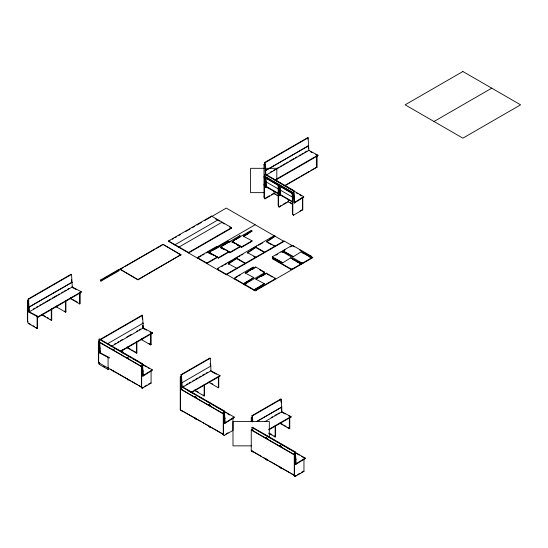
<?xml version="1.0" encoding="UTF-8"?>
<svg xmlns="http://www.w3.org/2000/svg" width="548" height="548" viewBox="0 0 548 548"><rect width="100%" height="100%" fill="white"/><g stroke="black" fill="none" stroke-linecap="round" stroke-linejoin="round"><path stroke-width="0.82" d="M198.02 258.43L198.609 256.916L216.59 246.531L217.179 246.874L217.179 247.367L212.973 250.265L212.973 249.772L217.179 246.874M214.008 255.587L209.596 253.039L210.185 251.525L228.167 241.147L228.763 241.483L228.763 241.976L224.55 244.874L224.55 244.381L228.763 241.483M209.596 253.039L210.185 252.018M224.851 249.778L221.173 247.655L221.769 246.134L239.75 235.756L240.339 236.099L240.339 236.585L237.531 238.517M221.173 247.655L221.769 246.627M234.962 243.538L232.756 242.264L233.345 240.75L251.327 230.366L251.916 230.708L251.916 231.201L243.456 236.777M217.467 269.657L218.056 268.143L236.037 257.766L245.449 263.198L245.449 263.691L236.037 258.252L236.037 257.766M236.743 268.719L236.743 268.225L228.167 263.677L236.626 258.101L237.222 257.081L255.197 246.696L264.616 252.135L264.616 252.628L255.197 247.189L250.881 249.683M228.167 264.17L236.626 258.594L237.222 257.081M234.53 279.021L235.126 277.507L253.108 267.123L253.697 267.465L253.697 267.958L249.484 270.856L249.484 270.363L253.697 267.465M253.765 256.519L255.909 257.656L255.909 257.163L247.326 252.614L255.793 247.038L256.382 246.018L274.363 235.633L274.952 235.976L274.952 236.469L266.492 242.045M247.326 253.108L255.793 247.532L256.382 246.018M245.73 283.631L245.141 285.145L245.73 283.631L263.924 273.123L264.513 272.103L255.69 267.006L245.23 273.041L253.813 277.589L245.353 283.165L245.942 283.994L245.353 283.165M274.527 279.247L275.123 278.226L266.294 273.13L255.841 279.165L264.417 283.713L255.957 289.289L255.957 289.782L256.546 290.118L256.546 289.632L274.527 279.247L274.527 279.74L275.123 278.226M227.797 251.47L230.002 252.744L240.456 246.71L240.456 246.216L231.873 241.675L240.339 236.099M240.106 246.511L241.579 247.36L252.039 241.319L252.039 240.825L243.456 236.284L251.916 230.708M272.925 245.456L275.075 246.586L275.075 246.1L266.492 241.552L274.952 235.976M245.353 283.659L247.456 282.206M260.793 276.493L264.3 274.082L263.711 273.247L264.3 273.589L255.841 279.165M255.957 289.782L257.361 288.817M265.938 177.99L266.26 181.772L265.67 182.176L265.081 181.833L265.67 181.436M280.138 186.19L280.453 189.971L279.864 190.375L279.274 190.033L279.864 189.629M293.043 197.979L292.454 197.636L293.043 197.239M264.883 176.641L264.698 174.257L265.122 173.969L293.934 190.608L294.68 202.328M293.365 190.69L303.708 196.664L303.729 197.143L294.276 203.075L293.509 190.896L293.934 190.608M294.077 198.047L294.502 197.76L294.084 198.054L294.276 203.075M99.277 341.589L99.085 339.205L99.51 338.917L142.521 363.749L143.268 375.469M142.09 363.92L152.296 369.811L152.317 370.29L142.857 376.223L142.096 364.036L142.521 363.749M181.224 389.662L180.97 386.484L181.395 386.196L224.406 411.027L225.153 422.748M224.701 411.617L234.181 417.083L234.202 417.562L224.742 423.494L223.981 411.315L224.406 411.027M224.55 418.473L224.975 418.186L224.55 418.473L224.742 423.494M252.155 429.858L251.964 427.467L252.388 427.18L295.399 452.018L296.146 463.738M292.05 450.497L305.174 458.073L305.195 458.553L295.735 464.485L294.975 452.305L295.399 452.018M210.864 254.08L208.72 252.943L208.72 252.45L212.973 249.772M208.72 252.943L210.137 252.053M224.55 244.381L220.296 247.066L228.879 251.607L228.879 252.101L218.419 258.135L216.953 257.286M221.714 246.662L220.296 247.552L223.159 249.073M231.873 242.168L233.29 241.271M245.23 273.041L249.484 270.363M246.648 272.644L248.778 271.301M299.688 263.602L301.085 264.41L301.085 263.917L292.262 269.013L292.262 269.5L290.488 269.164L272.507 258.779L272.507 258.286L273.096 257.95L282.754 262.834L290.625 257.882L300.283 262.766L300.879 262.424L300.879 262.917L300.283 263.259L295.269 260.827L295.269 260.334M283.111 252.162L283.7 251.827L293.358 256.711L301.236 251.758L310.894 256.642L311.483 256.3L311.483 256.793L310.894 257.135L306.592 255.053M261.588 285.988L260.17 286.885L260.17 286.392M265.095 182.388L265.691 182.018L266.28 182.361L266.458 187.032L265.869 187.402L265.28 187.06L265.095 182.388L265.691 182.731L265.869 187.402M265.691 182.731L266.28 182.361M279.295 190.588L279.884 190.218L280.473 190.553L280.651 195.232L280.062 195.602L279.473 195.259L279.295 190.588L279.884 190.923L280.062 195.602M279.884 190.923L280.473 190.553M292.653 202.87L292.468 198.191L293.064 197.821M294.255 202.596L303.708 196.664M142.843 375.736L152.296 369.811M224.728 423.015L234.181 417.083M295.721 464.005L305.174 458.073M28.112 299.05L71.124 274.219L71.548 274.425L72.288 287.001L29.277 311.833L28.537 299.256L28.112 299.05L28.873 312.113L38.326 317.1L81.337 292.269L81.323 291.762L71.863 286.775M265.41 174.23L264.698 162.461L307.709 137.63L308.134 137.829L308.873 150.412L265.862 175.244M28.537 299.256L71.548 274.425M264.698 162.461L265.122 162.66L308.134 137.829M37.1 328.526L37.1 316.449L37.524 316.203L37.524 328.279L37.1 328.526L28.277 323.43L27.4 321.56L27.4 300.797L28.859 299.955M28.702 300.373L27.681 300.962L27.681 321.724L28.112 321.477M264.41 164.29L263.985 164.537L264.883 165.058M33.229 309.086L34.688 308.243M36.147 307.401L37.6 306.558M39.792 305.298L41.251 304.455M42.703 303.613L44.162 302.77M45.621 301.927L50.724 298.982M52.183 298.139L56.554 295.619M58.013 294.776L59.472 293.934M61.657 292.666L63.116 291.831M64.575 290.988L66.034 290.145M67.493 289.303L68.952 288.46M270.541 172.072L272 171.229M273.459 170.387L274.918 169.544M277.103 168.284L278.562 167.441M280.021 166.599L281.48 165.756M282.932 164.914L285.124 163.653M286.583 162.811L288.036 161.968M289.495 161.133L293.872 158.605M295.331 157.762L296.783 156.92M298.975 155.659L300.434 154.817M301.886 153.974L303.345 153.132M304.804 152.289L306.99 151.029M293.673 192.958L264.862 176.319L263.985 176.826L292.803 193.465L293.673 192.958L292.803 193.786L263.985 177.155M264.41 184.039L263.985 184.286L264.376 185.882M100.346 280.131L118.327 269.746L118.916 270.089L118.916 270.774L100.935 281.151L100.346 280.131L100.935 280.473L118.916 270.089M211.487 216.645L226.29 208.096L284.015 241.428L226.29 274.754L168.565 241.428L168.565 240.935L211.576 216.104L231.564 227.646L231.564 228.132L188.553 252.971L188.553 252.477L231.564 227.646M119.944 269.164L162.955 244.333L180.936 254.717L137.925 279.877L119.944 269.164L137.925 279.549L180.936 254.717M28.852 311.606L38.312 316.593L81.323 291.762M119.944 269.493L123.588 267.39M125.047 266.547L154.94 249.292M156.392 248.45L162.229 245.086M168.565 241.428L170.044 240.572M172.264 239.291L173.743 238.435M175.12 237.64L176.703 236.729M178.922 235.441L180.402 234.592M185.587 231.599L190.026 229.037M192.245 227.756L194.807 226.276M196.992 225.009L201.369 222.488M204.829 220.488L210.843 217.015M275.644 180.087L317.922 155.673L317.902 155.173L274.891 180.004L273.438 179.237M28.277 323.43L28.702 323.183M42.073 314.1L42.47 315.237L42.895 314.99M56.273 305.9L56.663 307.038L57.088 306.791M70.466 297.708L70.863 298.845L71.288 298.598M42.47 315.237L51.293 320.333L51.718 320.087L51.718 308.812M56.663 307.038L65.493 312.134L65.918 311.887L65.918 300.619M70.863 298.845L79.686 303.941L80.111 303.695L80.111 292.427M285.35 185.203L299.927 176.785M301.386 175.942L309.408 171.312M310.86 170.469L315.963 167.524M316.271 167.346L316.977 167.263L316.977 155.995M284.905 185.786L316.977 167.263M264.862 165.037L263.985 164.208L263.985 196.903L264.574 198.609L269.479 195.78M271.582 194.567L272.986 193.759M264.574 198.609L264.999 198.856L274.11 193.602L274.11 191.184M278.179 185.347L278.179 205.103L278.768 206.808L280.871 205.596M282.974 204.377L286.481 202.356M278.768 206.808L279.199 207.055L288.303 201.794L288.303 199.376M197.424 258.087L201.13 255.95M202.609 255.101L204.089 254.245M206.308 252.964L208.678 251.594M210.117 250.765L211.555 249.936M212.966 249.114L214.446 248.265M216.666 246.984L255.156 224.762M434.009 121.498L491.734 88.173M302.071 197.67L302.784 197.753L302.784 209.822L293.392 215.248L292.372 213.295L292.372 193.547L293.701 193.273L286.289 189.019M215.22 249.114L219.536 246.621M223.851 244.127L225.29 243.298M226.728 242.469L228.167 241.634L228.763 241.976M228.961 242.476L230.4 241.647M237.592 237.49L239.75 236.25L240.339 236.585M243.415 235.428L244.853 234.592M246.292 233.763L247.73 232.934M249.169 232.105L250.607 231.27M206.843 263.033L217.296 256.998L217.296 257.492L206.843 263.526L206.843 263.033L198.02 257.937M209.596 252.553L218.419 257.642L228.879 251.607M299.975 210.959L302.071 209.74L302.503 209.987L302.503 197.917M221.173 247.162L230.002 252.258L240.456 246.216M232.756 241.771L241.579 246.867L252.039 240.825M221.652 266.561L223.091 265.725M224.529 264.896L226.687 263.65M228.126 262.821L229.564 261.992M231.003 261.163L232.441 260.327M233.88 259.499L235.318 258.67M238.661 256.738L240.099 255.909M241.538 255.08L242.976 254.251M258.54 245.264L262.855 242.771M270.048 238.62L271.486 237.784M99.832 352.583L109.285 357.577L109.305 358.077L99.846 353.09L99.085 340.027L142.096 315.196L142.521 315.401L143.268 327.978L111.189 346.5M99.085 340.027L99.51 340.233L142.521 315.401M108.504 367.646L108.504 369.256L108.072 369.503L99.25 364.406L98.661 362.701L98.661 341.61L141.672 366.441L141.672 387.203L98.373 362.536L98.373 341.774L99.25 341.267M98.661 341.938L99.674 342.034M99.085 341.856L99.674 341.514M107.374 343.863L143.09 323.21L142.665 323.005L143.097 323.238M114.409 344.171L115.868 343.329M117.327 342.486L118.786 341.644M120.245 340.801L122.43 339.541M126.8 337.013L131.178 334.486M136.281 331.54L137.74 330.697M139.199 329.862L140.651 329.019M235.846 277.583L237.284 276.754M238.723 275.918L240.161 275.089M250.231 269.28L252.388 268.034M279.966 261.718L272.301 257.286L272.301 256.793L281.124 251.703L282.898 252.046L301.092 262.547L302.866 262.889L311.689 257.793L311.689 258.286L309.599 257.081M288.481 254.382L282.905 251.162L282.905 250.676L291.728 245.579L293.502 245.922L311.483 256.3M112.265 349.466L112.854 349.124L114.464 350.049L113.874 350.391M275.973 255.163L277.446 254.313M282.905 251.162L285.111 249.888M290.255 246.922L291.728 246.073L291.728 245.579M112.854 349.809L113.443 349.466M252.203 269.513L254.299 268.301M113.278 350.049L113.874 349.713M272.507 258.779L273.096 257.95M98.373 362.536L99.085 362.618M98.661 362.701L99.085 362.454M120.218 351.261L152.296 332.739L152.317 333.246L120.964 351.343M99.25 364.406L99.674 364.16M127.246 346.877L127.643 348.014L128.068 347.775L130.273 349.042M141.439 338.685L141.836 339.822L142.261 339.575M234.53 278.528L243.36 283.624L253.813 277.589M251.025 279.692L243.36 284.117L243.36 283.624M262.115 276.034L265.595 274.021M126.458 357.659L127.047 357.317L128.657 358.248L128.068 358.591M127.047 358.002L127.643 357.659M127.479 358.248L128.068 357.906M127.643 348.014L136.466 353.111L136.89 352.864L136.89 341.596M141.836 339.822L150.659 344.918L151.084 344.671L151.084 333.403M245.141 284.652L253.964 289.748L264.417 283.713M263.026 285.008L253.964 290.241L253.964 289.748M140.651 365.859L141.247 365.516L142.261 366.098L141.384 366.605L98.373 341.774M141.247 366.194L141.836 365.859M140.651 386.621L141.836 387.984L143.309 387.135M144.775 386.285L146.98 385.011M148.453 384.162L149.926 383.312M141.836 387.984L142.261 388.231L151.084 383.134L151.084 371.058M180.97 374.709L209.788 358.07L210.213 358.276L210.781 366.085L181.97 382.751L181.539 382.525L180.97 374.709L181.395 374.907L210.213 358.276M182.457 386.84L183.929 385.984M186.149 384.703L187.628 383.853M189.101 382.997L190.581 382.148M192.8 380.867L194.273 380.011M195.752 379.161L197.972 377.88M199.445 377.024L200.924 376.175M202.404 375.318L204.616 374.044M206.096 373.188L207.576 372.332M182.881 387.066L210.959 370.852L210.781 366.112M180.97 389.135L181.559 388.792M181.559 389.47L182.155 389.135L181.135 388.546L180.258 389.053L223.269 413.884L224.146 413.377L223.132 412.788L222.536 413.13M188.259 390.717L191.17 392.252L219.988 375.613L220.001 376.12L191.19 392.752M194.937 389.751L195.328 390.888L195.759 390.649M209.131 381.559L209.528 382.696L209.953 382.449M194.15 396.738L194.739 396.396L196.348 397.327L195.759 397.67M194.739 397.081L195.328 396.738M195.163 397.327L195.759 396.985M181.559 410.918L180.545 409.651L180.545 376.62L180.97 376.373L181.559 376.716L180.258 376.455L180.258 409.815L200.958 421.433M195.328 390.888L204.157 395.985L204.582 395.738L204.582 384.47M209.528 382.696L218.351 387.792L218.775 387.546L218.775 376.277M208.343 404.938L208.932 404.595L210.542 405.52L209.953 405.863M208.932 405.28L209.528 404.938M209.357 405.52L209.953 405.184M223.132 413.473L223.721 413.13M252.423 421.926L251.964 415.672L280.781 399.04L281.206 399.239L281.953 411.822L264.958 421.631M251.964 415.672L252.388 415.877L281.206 399.239M252.553 416.994L251.539 417.583L251.539 421.734M180.258 409.815L223.557 434.482L223.557 413.719L180.545 388.888M225.927 433.989L228.132 432.715M224.146 435.502L223.132 434.235L224.146 435.502L232.969 430.413L232.969 418.336L232.544 418.09M256.649 421.556L281.775 407.048L281.35 406.849L281.775 407.082L256.656 421.583M271.178 417.569L272.657 416.713M274.877 415.432L276.35 414.583M277.829 413.726L279.309 412.877M251.539 429.872L294.55 454.703L294.55 475.465L251.251 450.799L251.251 430.036L252.128 429.536L253.149 430.118L252.553 430.461M251.964 430.118L252.553 429.776M268.815 429.379L290.981 416.583L290.995 417.083L268.828 429.879M280.124 422.522L280.521 423.666L280.946 423.419L283.152 424.693M265.143 437.729L265.732 437.386L267.342 438.318L266.753 438.66M265.732 438.071L266.321 437.729M266.157 438.318L266.753 437.975M268.527 433.132L275.151 436.955L275.576 436.708L275.576 425.44M280.521 423.666L289.344 428.755L289.769 428.509L289.769 417.24M279.336 445.921L279.925 445.579L281.535 446.51L280.946 446.853M279.925 446.264L280.521 445.921M280.357 446.51L280.946 446.168M293.529 454.121L294.125 453.778L295.139 454.367L294.262 454.867L251.251 430.036M294.125 454.463L294.714 454.121M293.529 474.883L294.714 476.246L296.187 475.397M297.653 474.547L299.859 473.273M301.332 472.424L302.804 471.575M294.714 476.246L295.139 476.493L303.962 471.396L303.962 459.32M264.109 192.643L250.573 192.643L250.573 168.318L276.802 168.318L276.802 180.813M251.58 445.86L232.989 445.86L232.989 421.57L269.321 421.57L269.321 436.646M272.507 258.286L290.488 268.671L292.262 269.013M265.431 174.771L265.266 170.27L265.684 170.476L308.702 145.672L308.277 145.439L308.387 148.44M28.681 306.866L29.106 307.065L72.117 282.261L29.106 307.065L28.681 306.866L28.873 312.113M181.676 386.265L181.539 382.518L181.963 382.723L182.142 387.491M99.846 353.09L99.654 347.843L100.079 348.042L100.257 352.809M274.527 259.136L277.398 260.519M308.449 150.186L317.902 155.173M310.648 151.837L312.209 152.659M315.744 154.522L317.922 155.673M265.266 170.277L265.691 170.503L308.695 145.645L308.277 145.446L308.394 148.604M72.631 287.673L76.371 289.645M142.843 327.752L152.296 332.739M142.747 325.259L142.857 328.259L146.494 330.177M150.131 332.095L152.317 333.246M210.528 370.626L219.988 375.613M211.275 371.517L216.364 374.202M290.981 416.583L281.521 411.596L281.412 408.438M282.268 412.48L285.179 414.014M288.817 415.932L290.995 417.083M99.654 347.843L100.085 348.069L99.51 340.233M302.558 252.95L304.551 254.005M267.924 242.805L271.5 244.696M292.618 259.423L294.605 260.478M236.88 244.819L240.456 246.71M227.447 251.34L228.879 252.101M208.72 252.45L217.296 256.998M276.37 180.881L278.589 182.162M280.069 183.011L281.542 183.868M283.021 184.717L285.241 185.998M286.714 186.854L291.885 189.841M264.698 174.257L293.509 190.896M296.338 192.875L297.817 193.732M299.297 194.588L301.51 195.862M265.287 176.894L265.876 177.237M266.335 177.497L267.814 178.353M269.294 179.21L271.507 180.484M272.986 181.34L278.158 184.327M279.48 185.087L284.809 188.163M265.999 181.84L278.562 189.094M280.042 189.944L292.605 197.198M292.468 198.191L293.064 198.534M266.177 186.382L278.74 193.636M280.22 194.485L292.776 201.739M265.869 186.69L278.754 194.115M280.062 194.889L292.796 202.219M275.445 194.04L273.685 193.355L278.857 196.342M276.925 194.896L278.405 195.746M290.221 202.575L292.44 203.856M287.721 201.459L292.892 204.445M263.985 196.903L264.999 198.856M278.179 205.103L279.199 207.055M292.372 213.295L293.392 215.248M294.379 246.915L284.015 240.935L226.29 274.26L226.29 274.754M299.557 249.909L301.037 250.765M301.414 250.977L302.852 251.813M304.291 252.642L307.887 254.717M309.921 255.889L312.881 257.601L255.156 290.926L217.467 269.171M301.236 251.758L311.689 257.793M251.916 231.201L251.327 230.366M282.905 250.676L293.358 256.711M290.625 257.882L301.085 263.917M296.9 261.992L298.297 262.8M215.186 218.679L216.631 219.515M219.419 221.125L218.077 220.351L218.077 219.858L175.065 244.689L175.065 245.182M222.831 223.091L224.283 223.933M229.379 226.872L231.564 228.132M272.301 256.793L282.754 262.834M237.168 244.812L238.64 245.662M259.368 269.623L263.78 272.171M267.034 274.048L269.239 275.315M270.705 276.165L272.178 277.014M253.697 267.958L253.108 267.123M217.179 247.367L216.59 246.531M255.957 289.289L256.546 289.632M168.565 240.935L188.553 252.477M180.936 255.046L162.955 244.333M118.916 270.774L118.327 269.746M72.754 299.448L77.172 301.996M148.878 343.397L151.084 344.671M211.425 383.299L212.891 384.148M284.624 425.543L286.09 426.392M287.563 427.235L289.769 428.509M251.964 417.336L252.553 417.679L251.251 417.418L251.251 421.57M64.445 311.038L65.918 311.887M131.746 349.891L133.212 350.741M134.685 351.59L136.89 352.864M270.424 433.735L271.897 434.585M274.103 435.859L275.576 436.708M196.492 391.073L198.698 392.341M203.109 394.889L204.582 395.738M110.744 345.815L112.203 346.658M114.388 347.925L115.847 348.768M117.306 349.603L118.758 350.446M120.218 351.289L125.321 354.234M126.78 355.077L131.157 357.604M132.616 358.447L137.712 361.392M139.171 362.235L140.631 363.077M191.17 392.252L194.814 394.355M199.917 397.3L201.376 398.143M202.835 398.985L204.294 399.828M206.48 401.088L207.939 401.931M209.398 402.773L210.85 403.616M212.309 404.458L214.494 405.719M215.953 406.561L217.412 407.404M218.871 408.246L223.248 410.774M264.348 434.502L268.726 437.03M270.185 437.873L271.637 438.715M273.096 439.551L275.288 440.818M276.74 441.661L278.199 442.503M279.658 443.339L284.761 446.291M286.22 447.127L290.591 449.655M99.085 339.205L142.096 364.036M180.97 386.484L223.981 411.315M251.964 427.467L294.975 452.305M142.11 364.399L146.48 366.92M147.939 367.763L149.399 368.605M224.721 412.096L226.18 412.939M227.639 413.774L229.824 415.042M294.988 452.662L299.359 455.189M301.551 456.45L305.195 458.553M28.112 300.715L28.702 301.058L27.4 300.797M142.24 370.948L142.665 371.195L142.857 376.223M295.119 459.21L295.543 459.457L295.735 464.485M43.635 315.415L45.84 316.689M47.306 317.539L48.779 318.388M50.252 319.237L51.718 320.087M150.659 382.888L151.084 383.134M303.537 471.15L303.962 471.396M110.326 369.105L111.778 369.948M112.265 370.229L113.874 371.839L113.278 370.811M113.237 370.791L130.732 380.894M132.191 381.737L137.295 384.682M138.754 385.518L140.213 386.361M202.411 422.275L203.87 423.118M205.329 423.96L222.824 434.057M261.745 456.532L251.539 450.634L252.128 451.662L252.553 451.908L251.964 450.881M263.204 457.368L268.308 460.32M269.76 461.156L271.219 461.998M272.678 462.841L290.173 472.945M291.632 473.787L293.091 474.63M29.434 323.608L30.907 324.457M33.113 325.731L34.586 326.581M36.058 327.43L37.524 328.279M103.353 366.283L104.826 367.133M294.55 475.465L295.139 476.493M280.357 467.273L280.946 468.3L279.925 467.026M266.157 459.08L266.753 460.101L265.732 458.834M209.357 426.282L209.953 427.31L208.932 426.043M195.163 418.09L195.759 419.117L194.739 417.843M141.672 387.203L142.261 388.231M127.479 379.01L128.068 380.031L127.047 378.764M98.661 362.372L99.25 363.399M292.659 193.444L292.913 196.465M292.07 193.101L292.454 197.636M279.48 185.834L279.864 190.375M278.891 185.491L279.274 190.033M265.287 177.641L265.67 182.176M264.698 177.299L265.081 181.833M307.709 137.63L307.818 139.192M265.122 162.66L265.835 174.456M280.781 399.04L281.008 402.164M252.388 415.877L252.786 421.344M210.179 363.502L210.295 365.098M181.395 374.907L181.963 382.723M142.096 315.196L142.377 319.039M71.514 279.644L71.692 282.028M142.302 372.626L142.37 374.298M281.405 408.349L281.542 412.096M181.539 382.525L181.683 386.477M142.754 325.382L142.857 328.259M38.312 316.593L38.326 317.1M316.696 155.831L316.696 167.106M310.894 256.642L310.894 257.135M302.866 262.889L302.866 263.382L301.092 263.04L301.092 262.547M300.283 262.766L300.283 263.259M294.262 454.867L294.262 475.63M293.502 245.922L293.502 246.408M292.803 193.465L292.803 213.542M290.488 268.671L290.488 269.164M289.344 417.487L289.344 428.755M288.721 254.251L288.721 254.745M283.7 251.827L283.7 252.313M282.898 252.046L282.898 252.532M281.124 251.703L281.124 252.19M278.603 185.594L278.603 205.342M278.117 260.375L278.117 260.869M275.151 425.68L275.151 436.955M274.363 235.633L274.363 236.126M270.746 238.873L270.746 239.366M266.294 273.13L266.294 273.623M264.513 272.103L263.924 273.616L263.924 273.123M264.41 177.401L264.41 197.15M264.3 273.589L264.3 274.082M255.793 247.038L255.793 247.532M255.69 267.006L255.69 267.499M255.197 246.696L255.197 247.189M251.58 249.936L251.58 250.429M247.71 233.606L247.71 234.099M241.579 246.867L241.579 247.36M239.75 235.756L239.75 236.25M236.626 258.101L236.626 258.594M236.126 238.996L236.126 239.483M235.126 277.507L235.126 278M232.421 260.999L232.421 261.492M230.002 252.258L230.002 252.744M228.167 241.147L228.167 241.634M223.269 413.884L223.269 434.646M222.104 222.673L222.104 222.18L179.093 247.011L179.093 247.504M218.419 257.642L218.419 258.135M218.351 376.524L218.351 387.792M218.056 268.143L218.056 268.636M211.576 216.104L211.576 216.597M204.157 384.717L204.157 395.985M198.609 256.916L198.609 257.409M150.659 333.65L150.659 344.918M141.384 366.605L141.384 387.368M136.466 341.842L136.466 353.111M122.697 349.788L122.697 353.015M122.273 350.843L122.273 352.453M108.072 357.426L108.072 369.503M100.935 280.473L100.935 281.151M79.686 292.666L79.686 303.941M65.493 300.866L65.493 312.134M51.293 309.058L51.293 320.333M143.09 370.907L142.665 371.195L143.097 370.934M295.968 459.169L295.543 459.457L295.975 459.197M462.875 71.507L405.15 104.832L462.875 138.165L520.6 104.832L462.875 71.507"/></g></svg>
